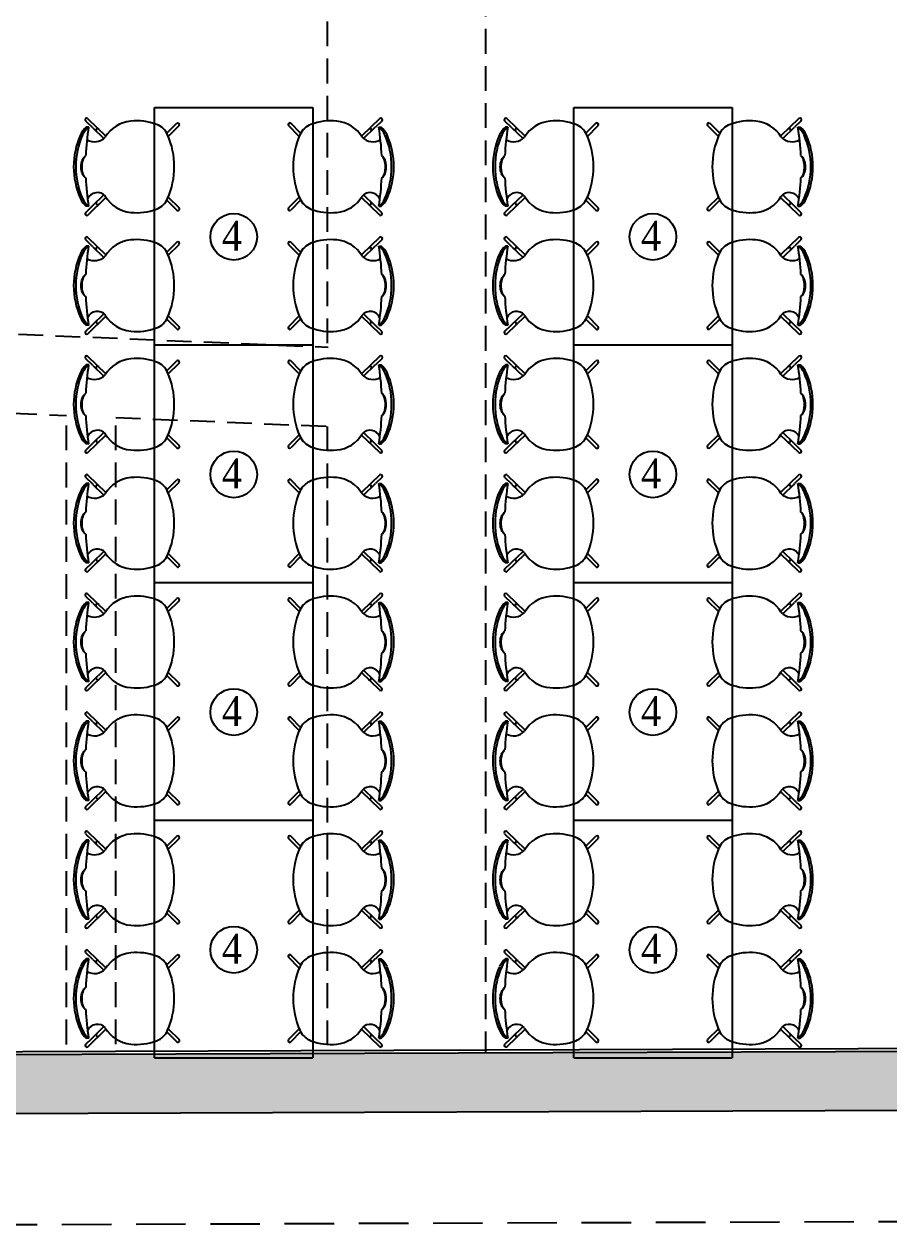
# Model space of a CAD drawing. Header units: millimetres. Extents: x -29311 to -3405, y 28913 to 42880.
# Drawn here: x -17624 to -17188, y 39221 to 39831 of the extents above; entities that cross this region are included whole.
import ezdxf

# ---------------------------------------------------------------- set-up
doc = ezdxf.new("R2010")
doc.units = ezdxf.units.MM
doc.linetypes.add('( Hidden )', pattern=[0.375, 0.25, -0.125])
doc.linetypes.add('HIDDEN', pattern=[0.375, 0.25, -0.125])
for name, color, linetype in [('A-BA', 1, 'Continuous'), ('A-BA-HIDDEN', 136, 'HIDDEN'), ('A-MERDIVEN', 125, 'Continuous'), ('A-SIVA-IC', 97, 'Continuous'), ('A-TEFRIS', 251, 'Continuous'), ('ARREDI_attrezzature', 175, 'Continuous'), ('vaz_bina2', 161, 'Continuous')]:
    doc.layers.add(name, color=color, linetype=linetype)
doc.layers.add('tarama-betonarme', color=252, linetype='Continuous', lineweight=13)
doc.styles.add('YAZ-50', font='times.ttf', dxfattribs={"width": 0.9})

# ---------------------------------------------------------------- blocks, each defined once
blk = doc.blocks.new('4 KİŞİ MASA')
at = {"layer": 'A-TEFRIS'}
for p, q in [((81442.2, 15537.14), (81442.2, 15657.14)), ((81442.2, 15657.14), (81522.2, 15657.14)), ((81442.2, 15537.14), (81442.2, 15657.14)), ((81442.2, 15657.14), (81522.2, 15657.14)), ((81522.2, 15657.14), (81522.2, 15537.14)), ((81522.2, 15657.14), (81522.2, 15537.14)), ((81407.31, 15650.36), (81410.68, 15647.11)), ((81408.42, 15651.51), (81417.68, 15642.58)), ((81555.98, 15651.51), (81546.72, 15642.58)), ((81557.09, 15650.36), (81553.73, 15647.11)), ((81408.94, 15647.11), (81407.74, 15647.11)), ((81411.04, 15646.76), (81410.68, 15647.11)), ((81411.04, 15646.76), (81416.61, 15641.38)), ((81448.4, 15644.05), (81453.43, 15649.07)), ((81449.12, 15642.5), (81454.56, 15647.94)), ((81515.28, 15642.5), (81509.84, 15647.94)), ((81516, 15644.05), (81510.97, 15649.07)), ((81553.37, 15646.76), (81547.79, 15641.38)), ((81553.37, 15646.76), (81553.73, 15647.11)), ((81555.46, 15647.11), (81556.66, 15647.11)), ((81411.04, 15607.49), (81416.65, 15612.91)), ((81553.36, 15607.49), (81547.76, 15612.91)), ((81407.34, 15603.92), (81410.7, 15607.16)), ((81408.94, 15607.16), (81407.74, 15607.16)), ((81408.45, 15602.76), (81417.68, 15611.68)), ((81410.7, 15607.16), (81411.04, 15607.49)), ((81448.4, 15610.25), (81453.43, 15605.23)), ((81449.12, 15611.8), (81454.56, 15606.36)), ((81515.28, 15611.8), (81509.84, 15606.36)), ((81516, 15610.25), (81510.97, 15605.23)), ((81555.95, 15602.76), (81546.72, 15611.68)), ((81553.7, 15607.16), (81553.36, 15607.49)), ((81557.06, 15603.92), (81553.7, 15607.16)), ((81555.46, 15607.16), (81556.66, 15607.16)), ((81407.31, 15590.36), (81410.68, 15587.11)), ((81408.42, 15591.51), (81417.68, 15582.58)), ((81448.4, 15584.05), (81453.43, 15589.07)), ((81516, 15584.05), (81510.97, 15589.07)), ((81555.98, 15591.51), (81546.72, 15582.58)), ((81557.09, 15590.36), (81553.73, 15587.11)), ((81408.94, 15587.11), (81407.74, 15587.11)), ((81411.04, 15586.76), (81410.68, 15587.11)), ((81411.04, 15586.76), (81416.61, 15581.38)), ((81449.12, 15582.5), (81454.56, 15587.94)), ((81515.28, 15582.5), (81509.84, 15587.94)), ((81553.37, 15586.76), (81547.79, 15581.38)), ((81553.37, 15586.76), (81553.73, 15587.11)), ((81555.46, 15587.11), (81556.66, 15587.11)), ((81408.45, 15542.76), (81417.68, 15551.68)), ((81411.04, 15547.49), (81416.65, 15552.91)), ((81449.12, 15551.8), (81454.56, 15546.36)), ((81515.28, 15551.8), (81509.84, 15546.36)), ((81555.95, 15542.76), (81546.72, 15551.68)), ((81553.36, 15547.49), (81547.76, 15552.91)), ((81407.34, 15543.92), (81410.7, 15547.16)), ((81408.94, 15547.16), (81407.74, 15547.16)), ((81410.7, 15547.16), (81411.04, 15547.49)), ((81448.4, 15550.25), (81453.43, 15545.23)), ((81516, 15550.25), (81510.97, 15545.23)), ((81553.7, 15547.16), (81553.36, 15547.49)), ((81557.06, 15543.92), (81553.7, 15547.16)), ((81555.46, 15547.16), (81556.66, 15547.16)), ((81442.2, 15537.14), (81522.2, 15537.14))]:
    blk.add_line(p, q, dxfattribs=at)
blk.add_circle((81482.2, 15591.76), 11.77, dxfattribs=at)
for centre, radius, start, end in [((81407.94, 15650.87), 0.807, 53.30288, 218.69712), ((81431.69, 15633.56), 16.67, 95.13771, 149.38999), ((81433.28, 15622.33), 28, 69.21011, 96.30771), ((81453.99, 15648.5), 0.8, 315, 135), ((81510.41, 15648.5), 0.8, 45, 225), ((81531.12, 15622.33), 28, 83.69229, 110.78989), ((81532.71, 15633.56), 16.67, 30.61001, 84.86229), ((81556.46, 15650.87), 0.807, 321.30288, 126.69712), ((81441.12, 15627.14), 39.76, 156.17862, 203.82138), ((81442.22, 15627.14), 39.76, 156.17862, 203.82138), ((81414.86, 15638.58), 11.12, 129.84314, 155.44802), ((81414.99, 15639.16), 10, 127.28679, 156.17862), ((81533.29, 15627.14), 125.95, 170.87406, 177.45127), ((81413.37, 15645.6), 0.8, 39.16004, 219.16004), ((81439.67, 15639.16), 10, 23.82138, 69.21011), ((81412.44, 15627.14), 39.76, 336.17862, 23.82138), ((81551.96, 15627.14), 39.76, 156.17862, 203.82138), ((81524.74, 15639.16), 10, 110.78989, 156.17862), ((81551.03, 15645.6), 0.8, 320.83996, 140.83996), ((81549.41, 15639.16), 10, 23.82138, 52.71321), ((81431.11, 15627.14), 125.95, 2.54873, 9.12594), ((81549.54, 15638.58), 11.12, 24.55198, 50.15686), ((81522.18, 15627.14), 39.76, 336.17862, 23.82138), ((81523.28, 15627.14), 39.76, 336.17862, 23.82138), ((81411.9, 15647.33), 7.59, 239.79711, 315.86283), ((81552.5, 15647.33), 7.59, 224.13717, 300.20289), ((81533.29, 15627.14), 125.95, 182.53737, 189.12594), ((81431.11, 15627.14), 125.95, 350.87406, 357.46263), ((81413.29, 15608.72), 5.37, 40.80104, 155.83837), ((81551.11, 15608.72), 5.37, 24.16163, 139.19896), ((81414.86, 15615.7), 11.12, 204.55198, 230.15686), ((81414.99, 15615.12), 10, 203.82138, 232.71321), ((81413.51, 15608.76), 0.8, 140.83996, 320.83996), ((81431.69, 15620.71), 16.67, 210.61001, 264.86229), ((81439.67, 15615.12), 10, 290.78989, 336.17862), ((81524.74, 15615.12), 10, 203.82138, 249.21011), ((81532.71, 15620.71), 16.67, 275.13771, 329.38999), ((81550.89, 15608.76), 0.8, 219.16004, 39.16004), ((81549.41, 15615.12), 10, 307.28679, 336.17862), ((81549.54, 15615.7), 11.12, 309.84314, 335.44802), ((81407.97, 15603.41), 0.807, 141.30288, 306.69712), ((81433.28, 15631.94), 28, 263.69229, 290.78989), ((81453.99, 15605.79), 0.8, 225, 45), ((81510.41, 15605.79), 0.8, 135, 315), ((81531.12, 15631.94), 28, 249.21011, 276.30771), ((81556.43, 15603.41), 0.807, 233.30288, 38.69712), ((81407.94, 15590.87), 0.807, 53.30288, 218.69712), ((81431.69, 15573.56), 16.67, 95.13771, 149.38999), ((81433.28, 15562.33), 28, 69.21011, 96.30771), ((81439.67, 15579.16), 10, 23.82138, 69.21011), ((81453.99, 15588.5), 0.8, 315, 135), ((81510.41, 15588.5), 0.8, 45, 225), ((81524.74, 15579.16), 10, 110.78989, 156.17862), ((81531.12, 15562.33), 28, 83.69229, 110.78989), ((81532.71, 15573.56), 16.67, 30.61001, 84.86229), ((81556.46, 15590.87), 0.807, 321.30288, 126.69712), ((81441.12, 15567.14), 39.76, 156.17862, 203.82138), ((81442.22, 15567.14), 39.76, 156.17862, 203.82138), ((81414.86, 15578.58), 11.12, 129.84314, 155.44802), ((81414.99, 15579.16), 10, 127.28679, 156.17862), ((81533.29, 15567.14), 125.95, 170.87406, 177.45127), ((81413.37, 15585.6), 0.8, 39.16004, 219.16004), ((81412.44, 15567.14), 39.76, 336.17862, 23.82138), ((81551.96, 15567.14), 39.76, 156.17862, 203.82138), ((81551.03, 15585.6), 0.8, 320.83996, 140.83996), ((81549.41, 15579.16), 10, 23.82138, 52.71321), ((81431.11, 15567.14), 125.95, 2.54873, 9.12594), ((81549.54, 15578.58), 11.12, 24.55198, 50.15686), ((81522.18, 15567.14), 39.76, 336.17862, 23.82138), ((81523.28, 15567.14), 39.76, 336.17862, 23.82138), ((81411.9, 15587.33), 7.59, 239.79711, 315.86283), ((81552.5, 15587.33), 7.59, 224.13717, 300.20289), ((81533.29, 15567.14), 125.95, 182.53737, 189.12594), ((81431.11, 15567.14), 125.95, 350.87406, 357.46263), ((81413.29, 15548.72), 5.37, 40.80104, 155.83837), ((81431.69, 15560.71), 16.67, 210.61001, 264.86229), ((81532.71, 15560.71), 16.67, 275.13771, 329.38999), ((81551.11, 15548.72), 5.37, 24.16163, 139.19896), ((81414.86, 15555.7), 11.12, 204.55198, 230.15686), ((81414.99, 15555.12), 10, 203.82138, 232.71321), ((81413.51, 15548.76), 0.8, 140.83996, 320.83996), ((81433.28, 15571.94), 28, 263.69229, 290.78989), ((81439.67, 15555.12), 10, 290.78989, 336.17862), ((81453.99, 15545.79), 0.8, 225, 45), ((81510.41, 15545.79), 0.8, 135, 315), ((81524.74, 15555.12), 10, 203.82138, 249.21011), ((81531.12, 15571.94), 28, 249.21011, 276.30771), ((81550.89, 15548.76), 0.8, 219.16004, 39.16004), ((81549.41, 15555.12), 10, 307.28679, 336.17862), ((81549.54, 15555.7), 11.12, 309.84314, 335.44802), ((81407.97, 15543.41), 0.807, 141.30288, 306.69712), ((81556.43, 15543.41), 0.807, 233.30288, 38.69712)]:
    blk.add_arc(centre, radius, start, end, dxfattribs=at)
at = {"layer": 'A-TEFRIS', "extrusion": (0, 0, -1)}
for centre, major_axis, ratio, start_param, end_param in [((81408.55, 15627.19), (0.11, 5.89), 0.578981, 3.432785, 5.928076), ((81408.01, 15627.22), (0.16, 5.75), 0.417867, 3.323446, 5.96486), ((81408.55, 15567.19), (0.11, 5.89), 0.578981, 3.432785, 5.928076), ((81408.01, 15567.22), (0.16, 5.75), 0.417867, 3.323446, 5.96486)]:
    blk.add_ellipse(centre, major_axis=major_axis, ratio=ratio, start_param=start_param, end_param=end_param, dxfattribs=at)
at = {"layer": 'A-TEFRIS'}
for centre, major_axis, ratio, start_param, end_param in [((81555.85, 15627.19), (0.11, -5.89), 0.578981, 0.291192, 2.786483), ((81556.39, 15627.22), (0.16, -5.75), 0.417867, 0.181854, 2.823267), ((81555.85, 15567.19), (0.11, -5.89), 0.578981, 0.291192, 2.786483), ((81556.39, 15567.22), (0.16, -5.75), 0.417867, 0.181854, 2.823267)]:
    blk.add_ellipse(centre, major_axis=major_axis, ratio=ratio, start_param=start_param, end_param=end_param, dxfattribs=at)
at = {"layer": 'A-TEFRIS', "style": 'YAZ-50', "width": 0.9}
blk.add_text('4', height=15, dxfattribs=at).set_placement((81476.21, 15584.77))
blk = doc.blocks.new('2. bodrum kat kirişileri')
at = {"layer": 'A-BA-HIDDEN', "ltscale": 50}
blk.add_line((-496.3, -22697.38), (147.13, -22724.36), dxfattribs=at)
for points in [[(146.63, -22109.94), (146.63, -22724.34)], [(226.63, -22544.94), (226.63, -23080.71)], [(-480.73, -22738.06), (14.93, -22758.86)], [(14.93, -23076.46), (14.93, -22758.86)], [(39.93, -23076.37), (39.93, -22759.9)], [(39.93, -22759.9), (146.63, -22764.38)], [(146.63, -22764.38), (146.63, -23081)]]:
    blk.add_lwpolyline(points, dxfattribs=at)

msp = doc.modelspace()

# ---------------------------------------------------------------- hatches: boundary and pattern name
at = {"layer": 'tarama-betonarme'}
h = msp.add_hatch(dxfattribs=at)
h.set_pattern_fill('ANSI35', color=256, scale=25, style=0)
h.set_pattern_definition([(45, (-65876.5644, 54657.0166), (-4.4194174, 4.4194174), []), (45, (-65872.145, 54657.0166), (-4.4194174, 4.4194174), [7.8125, -1.5625, 0, -1.5625])])
h.paths.add_polyline_path([(-18785.37, 39307.05), (-19021.29, 41114.45), (-14216.73, 41300.68), (-13835.02, 39324.64)], flags=16)
h.paths.add_polyline_path([(-18811.7, 39276.95), (-19055.29, 41143.15), (-14192.15, 41331.65), (-13798.7, 39294.77)])

# ---------------------------------------------------------------- linework, layer by layer
at = {"layer": 'A-BA'}
msp.add_line((-13798.7, 39294.77), (-18811.7, 39276.95), dxfattribs=at)
msp.add_lwpolyline([(-19021.29, 41114.45), (-18785.37, 39307.05), (-13835.02, 39324.64)], dxfattribs=at)
at = {"layer": 'A-SIVA-IC'}
msp.add_lwpolyline([(-18094.12, 39311), (-16640.49, 39316.17)], dxfattribs=at)
at = {"layer": 'vaz_bina2', "linetype": '( Hidden )', "ltscale": 100}
msp.add_lwpolyline([(-19048.76, 41087.28), (-18805.18, 39221.08), (-13792.17, 39238.89), (-12774.38, 39242.51), (-13043.32, 40634.75), (-13285.11, 41117.08), (-13613.35, 41407.74), (-13970.55, 41596.35), (-14341.7, 41706.43), (-14710.49, 41755.81), (-19113.74, 41585.13)], close=True, dxfattribs=at)

# ---------------------------------------------------------------- block references
at = {"layer": 'A-MERDIVEN'}
msp.add_blockref('2. bodrum kat kirişileri', (-17617.87, 62392.7), dxfattribs=at)
at = {"layer": 'ARREDI_attrezzature'}
for p in [(-99000.6, 24132.28), (-98788.91, 24132.28), (-99000.6, 24012.28), (-98788.91, 24012.28), (-99000.6, 23892.28), (-98788.91, 23892.28), (-99000.6, 23772.28), (-98788.91, 23772.28)]:
    msp.add_blockref('4 KİŞİ MASA', p, dxfattribs=at)

doc.saveas('drawing.dxf')
